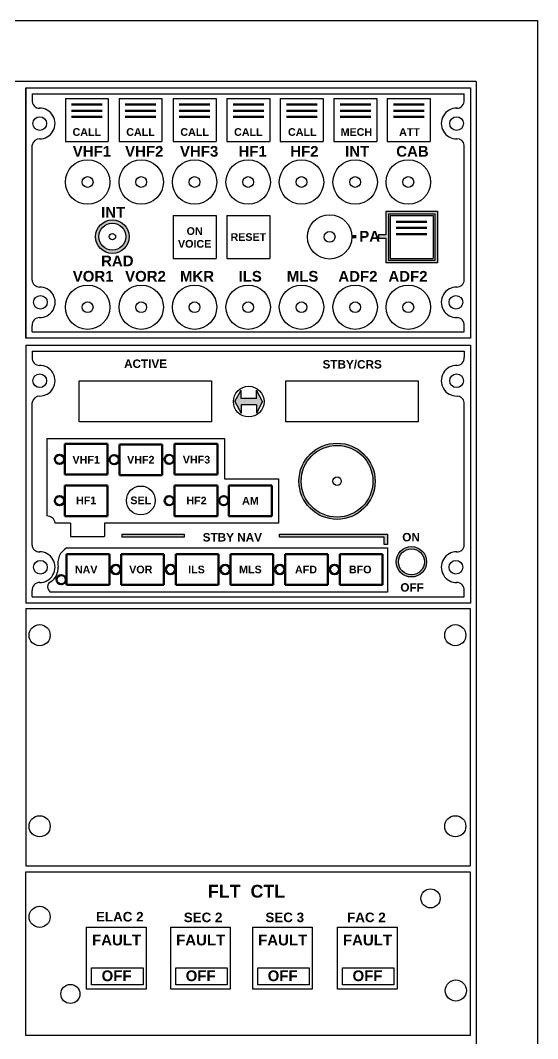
# Model space of a CAD drawing. Header units: millimetres. Extents: x -710 to 7903, y -55 to 3601.
# Drawn here: x 2689.3 to 2858, y 1655.1 to 1987.4 of the extents above; entities that cross this region are included whole.
import ezdxf

# ---------------------------------------------------------------- set-up
doc = ezdxf.new("R2010")
doc.units = ezdxf.units.MM
doc.styles.get("Standard").update_dxf_attribs({"font": 'sanss___.ttf'})

msp = doc.modelspace()

# ---------------------------------------------------------------- hatches: boundary and pattern name
h = msp.add_hatch(color=1)
h.paths.add_polyline_path([(2825.34, 1925.07), (2825.34, 1908.22), (2808.49, 1908.22), (2808.49, 1916.25), (2806.07, 1916.25), (2806.07, 1917.36), (2808.49, 1917.36), (2808.49, 1925.07)])
h.paths.add_polyline_path([(2824.5, 1924.23), (2824.5, 1909.06), (2809.33, 1909.06), (2809.33, 1924.23)], flags=16)
at = {"lineweight": 50}
h = msp.add_hatch(color=1, dxfattribs=at)
edge = h.paths.add_edge_path()
edge.add_arc((2719.3, 1916.79), 5.47, 0, 360)
edge = h.paths.add_edge_path(flags=16)
edge.add_arc((2719.3, 1916.79), 4.42, 0, 360)
for points in [[(2798.91, 1916.25), (2798.91, 1917.36), (2797.53, 1917.36), (2797.53, 1916.25)], [(2766.27, 1861.95), (2766.27, 1859.21), (2768.27, 1862.95), (2766.27, 1866.7), (2766.27, 1863.95), (2761.27, 1863.95), (2761.27, 1866.7), (2759.27, 1862.95), (2761.27, 1859.21), (2761.27, 1861.95)]]:
    msp.add_hatch(color=1).paths.add_polyline_path(points)
h = msp.add_hatch(color=1, dxfattribs=at)
edge = h.paths.add_edge_path()
edge.add_arc((2792.59, 1836.97), 12.43, 0, 360)
edge = h.paths.add_edge_path(flags=16)
edge.add_arc((2792.59, 1836.97), 11.7, 0, 360)
for points in [[(2722.39, 1819.74), (2722.39, 1818.71), (2742.76, 1818.71), (2742.76, 1819.74)], [(2773.81, 1819.74), (2773.81, 1818.71), (2807.98, 1818.71), (2807.98, 1816.37), (2809.01, 1816.37), (2809.01, 1819.74)]]:
    msp.add_hatch(color=1, dxfattribs=at).paths.add_polyline_path(points)
h = msp.add_hatch(color=1, dxfattribs=at)
edge = h.paths.add_edge_path()
edge.add_arc((2816.85, 1810.69), 4.96, 0, 360)
edge = h.paths.add_edge_path(flags=16)
edge.add_arc((2816.85, 1810.69), 4.24, 0, 360)

# ---------------------------------------------------------------- linework, layer by layer
at = {"color": 5}
for p, q in [((2195.03, 1987.37), (2858.03, 1987.37)), ((2858.03, 1987.37), (2858.03, 1404.61)), ((2838.03, 1967.37), (2215.03, 1967.37)), ((2838.03, 1967.37), (2838.03, 1417.02)), ((2691.09, 1883.66), (2691.09, 1965.37)), ((2691.11, 1965.35), (2836.11, 1965.35)), ((2691.11, 1965.35), (2691.11, 1883.64)), ((2836.11, 1965.35), (2836.11, 1883.64)), ((2693.12, 1963.35), (2693.12, 1961.35)), ((2693.12, 1963.35), (2834.1, 1963.35)), ((2703.96, 1961.87), (2717.96, 1961.87)), ((2703.96, 1961.87), (2703.96, 1947.87)), ((2717.96, 1961.87), (2717.96, 1947.87)), ((2721.48, 1961.87), (2721.48, 1947.87)), ((2721.48, 1961.87), (2735.48, 1961.87)), ((2735.48, 1961.87), (2735.48, 1947.87)), ((2739.14, 1961.87), (2739.14, 1947.87)), ((2739.14, 1961.87), (2753.14, 1961.87)), ((2753.14, 1961.87), (2753.14, 1947.87)), ((2756.66, 1961.87), (2756.66, 1947.87)), ((2756.66, 1961.87), (2770.66, 1961.87)), ((2770.66, 1961.87), (2770.66, 1947.87)), ((2774.06, 1961.87), (2774.06, 1947.87)), ((2774.06, 1961.87), (2788.06, 1961.87)), ((2788.06, 1961.87), (2788.06, 1947.87)), ((2791.59, 1961.87), (2791.59, 1947.87)), ((2791.59, 1961.87), (2805.59, 1961.87)), ((2805.59, 1961.87), (2805.59, 1947.87)), ((2808.99, 1961.87), (2808.99, 1947.87)), ((2808.99, 1961.87), (2822.99, 1961.87)), ((2822.99, 1961.87), (2822.99, 1947.87)), ((2834.11, 1961.12), (2834.11, 1963.35)), ((2703.96, 1947.87), (2717.96, 1947.87)), ((2721.48, 1947.87), (2735.48, 1947.87)), ((2739.14, 1947.87), (2753.14, 1947.87)), ((2756.66, 1947.87), (2770.66, 1947.87)), ((2774.06, 1947.87), (2788.06, 1947.87)), ((2791.59, 1947.87), (2805.59, 1947.87)), ((2808.99, 1947.87), (2822.99, 1947.87)), ((2693.12, 1902.55), (2693.13, 1946.61)), ((2834.11, 1902.55), (2834.09, 1946.61)), ((2739.14, 1923.64), (2753.14, 1923.64)), ((2739.14, 1923.64), (2739.14, 1909.64)), ((2753.14, 1923.64), (2753.14, 1909.64)), ((2756.66, 1923.64), (2770.66, 1923.64)), ((2756.66, 1923.64), (2756.66, 1909.64)), ((2770.66, 1923.64), (2770.66, 1909.64)), ((2809.91, 1923.64), (2809.91, 1909.64)), ((2809.91, 1923.64), (2823.91, 1923.64)), ((2823.91, 1923.64), (2823.91, 1909.64)), ((2739.14, 1909.64), (2753.14, 1909.64)), ((2756.66, 1909.64), (2770.66, 1909.64)), ((2809.91, 1909.64), (2823.91, 1909.64)), ((2693.13, 1885.71), (2693.13, 1887.71)), ((2834.1, 1885.71), (2834.1, 1887.71)), ((2693.13, 1885.71), (2834.1, 1885.71)), ((2836.11, 1883.64), (2691.11, 1883.64)), ((2691.11, 1881.42), (2836.11, 1881.42)), ((2691.11, 1881.42), (2691.11, 1797.21)), ((2836.11, 1881.42), (2836.11, 1797.21)), ((2693.12, 1879.42), (2693.12, 1877.42)), ((2693.12, 1879.42), (2834.1, 1879.42)), ((2834.1, 1879.42), (2834.1, 1877.42)), ((2693.11, 1816.12), (2693.13, 1862.69)), ((2834.11, 1816.12), (2834.09, 1862.69)), ((2697.88, 1850.9), (2755.87, 1850.9)), ((2697.88, 1850.9), (2697.88, 1825.65)), ((2755.87, 1850.9), (2755.87, 1837.74)), ((2755.87, 1837.74), (2773.54, 1837.74)), ((2773.54, 1837.74), (2773.54, 1823.29)), ((2705.63, 1823.29), (2700.69, 1823.29)), ((2705.63, 1823.29), (2705.63, 1818.9)), ((2773.54, 1823.29), (2716.68, 1823.29)), ((2716.68, 1823.29), (2716.68, 1818.9)), ((2705.63, 1818.9), (2716.68, 1818.9)), ((2704.47, 1815.27), (2809.04, 1815.27)), ((2809.04, 1815.27), (2809.04, 1800.82)), ((2693.12, 1799.27), (2693.12, 1801.27)), ((2834.09, 1799.27), (2834.09, 1801.27)), ((2693.12, 1799.27), (2834.09, 1799.27)), ((2809.04, 1800.82), (2699.26, 1800.82)), ((2691.03, 1795.48), (2691.03, 1711.52)), ((2691.03, 1795.48), (2836.03, 1795.48)), ((2836.11, 1797.21), (2691.11, 1797.21)), ((2836.03, 1795.48), (2836.03, 1711.52)), ((2691.03, 1711.52), (2836.03, 1711.52)), ((2691.03, 1656.08), (2691.03, 1709.52)), ((2691.03, 1709.52), (2836.03, 1709.52)), ((2836.03, 1709.52), (2836.03, 1656.08)), ((2836.03, 1656.08), (2691.03, 1656.08))]:
    msp.add_line(p, q, dxfattribs=at)
at = {"color": 1, "lineweight": 80}
for p, q in [((2705.96, 1959.87), (2715.96, 1959.87)), ((2705.96, 1957.87), (2715.96, 1957.87)), ((2723.48, 1959.87), (2733.48, 1959.87)), ((2723.48, 1957.87), (2733.48, 1957.87)), ((2741.14, 1959.87), (2751.14, 1959.87)), ((2741.14, 1957.87), (2751.14, 1957.87)), ((2758.66, 1959.87), (2768.66, 1959.87)), ((2758.66, 1957.87), (2768.66, 1957.87)), ((2776.06, 1959.87), (2786.06, 1959.87)), ((2776.06, 1957.87), (2786.06, 1957.87)), ((2793.59, 1959.87), (2803.59, 1959.87)), ((2793.59, 1957.87), (2803.59, 1957.87)), ((2810.99, 1959.87), (2820.99, 1959.87)), ((2810.99, 1957.87), (2820.99, 1957.87)), ((2705.96, 1955.87), (2715.96, 1955.87)), ((2723.48, 1955.87), (2733.48, 1955.87)), ((2741.14, 1955.87), (2751.14, 1955.87)), ((2758.66, 1955.87), (2768.66, 1955.87)), ((2776.06, 1955.87), (2786.06, 1955.87)), ((2793.59, 1955.87), (2803.59, 1955.87)), ((2810.99, 1955.87), (2820.99, 1955.87)), ((2811.91, 1921.64), (2821.91, 1921.64)), ((2811.91, 1919.64), (2821.91, 1919.64)), ((2811.91, 1917.64), (2821.91, 1917.64))]:
    msp.add_line(p, q, dxfattribs=at)
at = {"color": 1}
for p, q in [((2808.49, 1925.07), (2808.49, 1917.36)), ((2809.33, 1924.23), (2809.33, 1909.06)), ((2824.5, 1924.23), (2824.5, 1909.06)), ((2825.34, 1925.07), (2825.34, 1908.22)), ((2808.49, 1917.36), (2806.07, 1917.36)), ((2806.07, 1917.36), (2806.07, 1916.25)), ((2806.07, 1916.25), (2808.49, 1916.25)), ((2808.49, 1916.25), (2808.49, 1908.22)), ((2759.27, 1862.95), (2761.27, 1866.7)), ((2761.27, 1863.95), (2761.27, 1866.7)), ((2766.27, 1863.95), (2766.27, 1866.7)), ((2768.27, 1862.95), (2766.27, 1866.7)), ((2759.27, 1862.95), (2761.27, 1859.21)), ((2766.27, 1863.95), (2761.27, 1863.95)), ((2766.27, 1861.95), (2761.27, 1861.95)), ((2761.27, 1861.95), (2761.27, 1859.21)), ((2768.27, 1862.95), (2766.27, 1859.21)), ((2766.27, 1861.95), (2766.27, 1859.21)), ((2722.39, 1819.74), (2742.76, 1819.74)), ((2722.39, 1819.74), (2722.39, 1818.71)), ((2742.76, 1818.71), (2722.39, 1818.71)), ((2742.76, 1819.74), (2742.76, 1818.71)), ((2773.81, 1818.71), (2773.81, 1819.74)), ((2773.81, 1819.74), (2809.01, 1819.74)), ((2807.98, 1818.71), (2773.81, 1818.71)), ((2807.98, 1816.37), (2807.98, 1818.71)), ((2809.01, 1819.74), (2809.01, 1816.37)), ((2809.01, 1816.37), (2807.98, 1816.37))]:
    msp.add_line(p, q, dxfattribs=at)
at = {"color": 5, "lineweight": 50}
for p, q in [((2703.75, 1849.14), (2703.75, 1839.14)), ((2717.75, 1849.14), (2703.75, 1849.14)), ((2717.75, 1849.14), (2717.75, 1839.14)), ((2721.57, 1849), (2721.57, 1839)), ((2735.57, 1849), (2721.57, 1849)), ((2735.57, 1849), (2735.57, 1839)), ((2739.55, 1849.14), (2739.55, 1839.14)), ((2753.55, 1849.14), (2739.55, 1849.14)), ((2753.55, 1849.14), (2753.55, 1839.14)), ((2717.75, 1839.14), (2703.75, 1839.14)), ((2735.57, 1839), (2721.57, 1839)), ((2753.55, 1839.14), (2739.55, 1839.14)), ((2703.75, 1835.62), (2703.75, 1825.62)), ((2717.75, 1835.62), (2703.75, 1835.62)), ((2717.75, 1835.62), (2717.75, 1825.62)), ((2739.55, 1835.62), (2739.55, 1825.62)), ((2753.55, 1835.62), (2739.55, 1835.62)), ((2753.55, 1835.62), (2753.55, 1825.62)), ((2757.33, 1835.62), (2757.33, 1825.62)), ((2771.33, 1835.62), (2757.33, 1835.62)), ((2771.33, 1835.62), (2771.33, 1825.62)), ((2717.75, 1825.62), (2703.75, 1825.62)), ((2753.55, 1825.62), (2739.55, 1825.62)), ((2771.33, 1825.62), (2757.33, 1825.62)), ((2704.31, 1813.16), (2704.31, 1803.16)), ((2718.31, 1813.16), (2704.31, 1813.16)), ((2718.31, 1813.16), (2718.31, 1803.16)), ((2722.14, 1813.16), (2722.14, 1803.16)), ((2736.14, 1813.16), (2722.14, 1813.16)), ((2736.14, 1813.16), (2736.14, 1803.16)), ((2739.97, 1813.16), (2739.97, 1803.16)), ((2753.97, 1813.16), (2739.97, 1813.16)), ((2753.97, 1813.16), (2753.97, 1803.16)), ((2757.8, 1813.16), (2757.8, 1803.16)), ((2771.8, 1813.16), (2757.8, 1813.16)), ((2771.8, 1813.16), (2771.8, 1803.16)), ((2775.63, 1813.16), (2775.63, 1803.16)), ((2789.63, 1813.16), (2775.63, 1813.16)), ((2789.63, 1813.16), (2789.63, 1803.16)), ((2807.46, 1813.16), (2793.46, 1813.16)), ((2793.46, 1813.16), (2793.46, 1803.16)), ((2807.46, 1813.16), (2807.46, 1803.16)), ((2718.31, 1803.16), (2704.31, 1803.16)), ((2736.14, 1803.16), (2722.14, 1803.16)), ((2753.97, 1803.16), (2739.97, 1803.16)), ((2771.8, 1803.16), (2757.8, 1803.16)), ((2789.63, 1803.16), (2775.63, 1803.16)), ((2807.46, 1803.16), (2793.46, 1803.16))]:
    msp.add_line(p, q, dxfattribs=at)
at = {"color": 1}
for points in [[(2808.49, 1925.07), (2825.34, 1925.07)], [(2809.33, 1924.23), (2824.5, 1924.23)], [(2825.34, 1908.22), (2808.49, 1908.22)], [(2824.5, 1909.06), (2809.33, 1909.06)]]:
    msp.add_lwpolyline(points, dxfattribs=at)
at = {"color": 5}
for points in [[(2708.48, 1869.71), (2751.59, 1869.71), (2751.59, 1856.36), (2708.48, 1856.36)], [(2775.94, 1869.71), (2819.05, 1869.71), (2819.05, 1856.36), (2775.94, 1856.36)], [(2710.9, 1691.48), (2730.35, 1691.48), (2730.35, 1671.22), (2710.9, 1671.22)], [(2738.32, 1691.48), (2757.77, 1691.48), (2757.77, 1671.22), (2738.32, 1671.22)], [(2765.08, 1691.48), (2784.53, 1691.48), (2784.53, 1671.22), (2765.08, 1671.22)], [(2792.75, 1691.48), (2812.2, 1691.48), (2812.2, 1671.22), (2792.75, 1671.22)]]:
    msp.add_lwpolyline(points, close=True, dxfattribs=at)
at = {"color": 1}
for points in [[(2712.53, 1678.16), (2729.31, 1678.16), (2729.31, 1672.67), (2712.53, 1672.67)], [(2739.96, 1678.16), (2756.73, 1678.16), (2756.73, 1672.67), (2739.96, 1672.67)], [(2766.71, 1678.16), (2783.49, 1678.16), (2783.49, 1672.67), (2766.71, 1672.67)], [(2794.39, 1678.16), (2811.16, 1678.16), (2811.16, 1672.67), (2794.39, 1672.67)]]:
    msp.add_lwpolyline(points, close=True, dxfattribs=at)
for centre, radius in [((2695.62, 1953.71), 2.23), ((2831.6, 1953.71), 2.23), ((2695.84, 1895.36), 2.23), ((2831.38, 1895.36), 2.23), ((2695.62, 1869.78), 2.23), ((2831.6, 1869.78), 2.23), ((2695.84, 1808.92), 2.23), ((2831.38, 1808.92), 2.23), ((2695.57, 1786.73), 3.45), ((2831.16, 1786.73), 3.45), ((2695.57, 1724.39), 3.45), ((2831.16, 1724.39), 3.45), ((2823.1, 1700.85), 3.12), ((2695.57, 1694.83), 3.45), ((2705.6, 1669.66), 3.12), ((2831.35, 1670.77), 3.45)]:
    msp.add_circle(centre, radius)
at = {"color": 5}
for centre, radius in [((2711.22, 1934.62), 7.24), ((2728.71, 1934.62), 7.24), ((2746.11, 1934.62), 7.24), ((2763.6, 1934.62), 7.24), ((2781, 1934.62), 7.24), ((2798.5, 1934.62), 7.24), ((2815.83, 1934.62), 7.24), ((2711.22, 1934.62), 1.76), ((2728.71, 1934.62), 1.76), ((2746.11, 1934.62), 1.76), ((2763.6, 1934.62), 1.76), ((2781, 1934.62), 1.76), ((2798.5, 1934.62), 1.76), ((2815.83, 1934.62), 1.76), ((2790.17, 1916.72), 7.24), ((2719.3, 1916.79), 1.05), ((2790.17, 1916.72), 1.76), ((2711.22, 1893.77), 7.24), ((2728.71, 1893.77), 7.24), ((2746.11, 1893.77), 7.24), ((2763.6, 1893.77), 7.24), ((2781, 1893.77), 7.24), ((2798.5, 1893.77), 7.24), ((2815.83, 1893.77), 7.24), ((2711.22, 1893.77), 1.76), ((2728.71, 1893.77), 1.76), ((2746.11, 1893.77), 1.76), ((2763.6, 1893.77), 1.76), ((2781, 1893.77), 1.76), ((2798.5, 1893.77), 1.76), ((2815.83, 1893.77), 1.76), ((2763.77, 1862.95), 5), ((2792.59, 1836.97), 1.39), ((2728.57, 1830.71), 4.7)]:
    msp.add_circle(centre, radius, dxfattribs=at)
at = {"color": 1}
for centre, radius in [((2719.3, 1916.79), 5.47), ((2719.3, 1916.79), 4.42), ((2792.59, 1836.97), 12.43), ((2792.59, 1836.97), 11.7), ((2816.85, 1810.69), 4.96), ((2816.85, 1810.69), 4.24)]:
    msp.add_circle(centre, radius, dxfattribs=at)
at = {"color": 5, "lineweight": 50}
for centre in [(2702.05, 1844.14), (2719.87, 1844), (2737.85, 1844.14), (2702.05, 1830.62), (2737.85, 1830.62), (2755.63, 1830.62), (2720.44, 1808.16), (2738.27, 1808.16), (2756.1, 1808.16), (2773.93, 1808.16), (2791.76, 1808.16), (2702.61, 1804.86)]:
    msp.add_circle(centre, 1.5, dxfattribs=at)
at = {"color": 5}
for centre, radius, start, end in [((2695.53, 1961.12), 2.42, 174.548, 272.2397), ((2831.7, 1961.12), 2.42, 267.7603, 5.452), ((2695.62, 1953.71), 5, 268.5406, 91.4594), ((2831.6, 1953.71), 5, 88.5406, 271.4594), ((2695.53, 1946.29), 2.42, 87.7603, 172.3611), ((2831.7, 1946.29), 2.42, 7.6389, 92.2397), ((2695.52, 1902.77), 2.42, 184.1178, 272.4616), ((2831.7, 1902.77), 2.42, 267.5384, 355.8822), ((2695.63, 1895.36), 5, 268.5406, 91.4594), ((2831.6, 1895.36), 5, 88.5406, 271.4594), ((2695.53, 1887.94), 2.42, 87.7603, 185.452), ((2831.69, 1887.94), 2.42, 354.548, 92.2397), ((2695.52, 1877.19), 2.42, 174.548, 272.2397), ((2695.62, 1869.78), 5, 268.5406, 91.4594), ((2831.6, 1869.78), 5, 88.5406, 271.4594), ((2831.69, 1877.19), 2.42, 267.7603, 5.452), ((2695.52, 1862.37), 2.42, 87.7603, 172.3611), ((2831.69, 1862.37), 2.42, 7.6389, 92.2397), ((2697.95, 1822.89), 2.76, 8.3527, 91.5123), ((2695.52, 1816.33), 2.42, 184.1178, 272.4616), ((2707.3, 1810.18), 5.82, 119.1254, 192.5647), ((2831.7, 1816.33), 2.42, 267.5384, 355.8822), ((2695.62, 1808.92), 5, 268.5406, 91.4594), ((2831.59, 1808.92), 5, 88.5406, 271.4594), ((2695.62, 1808.92), 6, 308.3746, 360), ((2695.53, 1801.5), 2.42, 87.7603, 185.452), ((2699.97, 1802.5), 1.82, 110.0266, 247.0887), ((2831.69, 1801.5), 2.42, 354.548, 92.2397)]:
    msp.add_arc(centre, radius, start, end, dxfattribs=at)

# ---------------------------------------------------------------- texts
at = {"color": 1}
for s, insert, char_height, width, attachment_point in [('{\\fSansSerif|b1|i0|c2|p2;CALL}', (2710.96, 1950.92), 2.5, 10, 5), ('{\\fSansSerif|b1|i0|c2|p2;CALL}', (2728.48, 1950.92), 2.5, 10, 5), ('{\\fSansSerif|b1|i0|c2|p2;CALL}', (2746.14, 1950.92), 2.5, 10, 5), ('{\\fSansSerif|b1|i0|c2|p2;CALL}', (2763.66, 1950.92), 2.5, 10, 5), ('{\\fSansSerif|b1|i0|c2|p2;CALL}', (2781.26, 1950.92), 2.5, 10, 5), ('{\\fSansSerif|b1|i0|c2|p2;MECH}', (2798.91, 1950.92), 2.5, 10, 5), ('{\\fSansSerif|b1|i0|c2|p2;ATT}', (2816.24, 1950.92), 2.5, 10, 5), ('{\\fSansSerif|b1|i0|c2|p2;VHF1}', (2706.38, 1946.38), 3.4982, 14.8246, 1), ('{\\fSansSerif|b1|i0|c2|p2;VHF2}', (2723.46, 1946.38), 3.4982, 14.8246, 1), ('{\\fSansSerif|b1|i0|c2|p2;VHF3}', (2741.35, 1946.38), 3.4982, 14.8246, 1), ('{\\fSansSerif|b1|i0|c2|p2;HF1}', (2760.45, 1946.38), 3.4982, 14.8246, 1), ('{\\fSansSerif|b1|i0|c2|p2;HF2}', (2777.33, 1946.38), 3.4982, 14.8246, 1), ('{\\fSansSerif|b1|i0|c2|p2;INT}', (2795.22, 1946.38), 3.4982, 14.8246, 1), ('{\\fSansSerif|b1|i0|c2|p2;CAB}', (2811.9, 1946.38), 3.4982, 14.8246, 1), ('{\\fSansSerif|b1|i0|c2|p2;INT}', (2715.62, 1926.49), 3.4982, 14.8246, 1), ('{\\fSansSerif|b1|i0|c2|p2;ON\\PVOICE}', (2746.14, 1916.51), 2.5, 10, 5), ('{\\fSansSerif|b1|i0|c2|p2;RESET}', (2763.66, 1916.64), 2.5, 10, 5), ('{\\fSansSerif|b1|i0|c2|p2;PA}', (2799.84, 1918.66), 3.4982, 14.8246, 1), ('{\\fSansSerif|b1|i0|c2|p2;RAD}', (2715.62, 1910.62), 3.4982, 14.8246, 1), ('{\\fSansSerif|b1|i0|c2|p2;VOR1}', (2706.38, 1905.6), 3.4982, 14.8246, 1), ('{\\fSansSerif|b1|i0|c2|p2;VOR2}', (2723.46, 1905.6), 3.4982, 14.8246, 1), ('{\\fSansSerif|b1|i0|c2|p2;MKR}', (2741.35, 1905.6), 3.4982, 14.8246, 1), ('{\\fSansSerif|b1|i0|c2|p2;ILS}', (2760.45, 1905.6), 3.4982, 14.8246, 1), ('{\\fSansSerif|b1|i0|c2|p2;MLS}', (2776.17, 1905.6), 3.4982, 14.8246, 1), ('{\\fSansSerif|b1|i0|c2|p2;ADF2}', (2793.02, 1905.6), 3.4982, 14.8246, 1), ('{\\fSansSerif|b1|i0|c2|p2;ADF2}', (2809.35, 1905.6), 3.4982, 14.8246, 1), ('{\\fSansSerif|b1|i0|c2|p2;ACTIVE}', (2723.12, 1876.7), 2.739, 16.6755, 1), ('{\\fSansSerif|b1|i0|c2|p2;STBY/CRS}', (2787.86, 1876.5), 2.739, 21.1495, 1), ('{\\fSansSerif|b1|i0|c2|p2;VHF1}', (2710.75, 1844), 2.5, 10, 5), ('{\\fSansSerif|b1|i0|c2|p2;VHF2}', (2728.57, 1844), 2.5, 10, 5), ('{\\fSansSerif|b1|i0|c2|p2;VHF3}', (2746.74, 1844), 2.5, 10, 5), ('{\\fSansSerif|b1|i0|c2|p2;HF1}', (2710.75, 1830.74), 2.5, 10, 5), ('{\\fSansSerif|b1|i0|c2|p2;SEL}', (2728.57, 1830.71), 2.5, 10, 5), ('{\\fSansSerif|b1|i0|c2|p2;HF2}', (2746.74, 1830.67), 2.5, 10, 5), ('{\\fSansSerif|b1|i0|c2|p2;AM}', (2764.33, 1830.63), 2.5, 10, 5), ('{\\fSansSerif|b1|i0|c2|p2;STBY NAV}', (2748.76, 1820.04), 2.739, 22.9412, 1), ('{\\fSansSerif|b1|i0|c2|p2;ON}', (2813.87, 1820.1), 2.739, 7.9223, 1), ('{\\fSansSerif|b1|i0|c2|p2;NAV}', (2710.75, 1808.16), 2.5, 10, 5), ('{\\fSansSerif|b1|i0|c2|p2;VOR}', (2728.57, 1808.16), 2.5, 10, 5), ('{\\fSansSerif|b1|i0|c2|p2;ILS}', (2746.74, 1808.16), 2.5, 10, 5), ('{\\fSansSerif|b1|i0|c2|p2;MLS}', (2764.33, 1808.16), 2.5, 10, 5), ('{\\fSansSerif|b1|i0|c2|p2;AFD}', (2782.46, 1808.16), 2.5, 10, 5), ('{\\fSansSerif|b1|i0|c2|p2;BFO}', (2800.15, 1808.16), 2.5, 10, 5), ('{\\fSansSerif|b1|i0|c2|p2;OFF}', (2813.24, 1803.7), 2.739, 10.3649, 1), ('{\\fSansSerif|b1|i0|c2|p2;FLT  CTL}', (2750.46, 1705.27), 4.166, 44.5201, 1), ('{\\fSansSerif|b1|i0|c2|p2;ELAC 2}', (2713.96, 1696.43), 3.1245, 15.6255, 1), ('{\\fSansSerif|b1|i0|c2|p2;SEC 2}', (2742.59, 1696.21), 3.1245, 15.6255, 1), ('{\\fSansSerif|b1|i0|c2|p2;SEC 3}', (2769.23, 1696.21), 3.1245, 15.6255, 1), ('{\\fSansSerif|b1|i0|c2|p2;FAC 2}', (2795.87, 1696.21), 3.1245, 15.6255, 1), ('{\\fSansSerif|b1|i0|c2|p2;FAULT\\P\\POFF}', (2720.67, 1689.01), 3.5, 20.9703, 2), ('{\\fSansSerif|b1|i0|c2|p2;FAULT\\P\\POFF}', (2748.1, 1689.01), 3.5, 20.9703, 2), ('{\\fSansSerif|b1|i0|c2|p2;FAULT\\P\\POFF}', (2774.85, 1689.01), 3.5, 20.9703, 2), ('{\\fSansSerif|b1|i0|c2|p2;FAULT\\P\\POFF}', (2802.53, 1689.01), 3.5, 20.9703, 2)]:
    msp.add_mtext(s, dxfattribs=dict(at, insert=insert, char_height=char_height, width=width, attachment_point=attachment_point))

doc.saveas('drawing.dxf')
